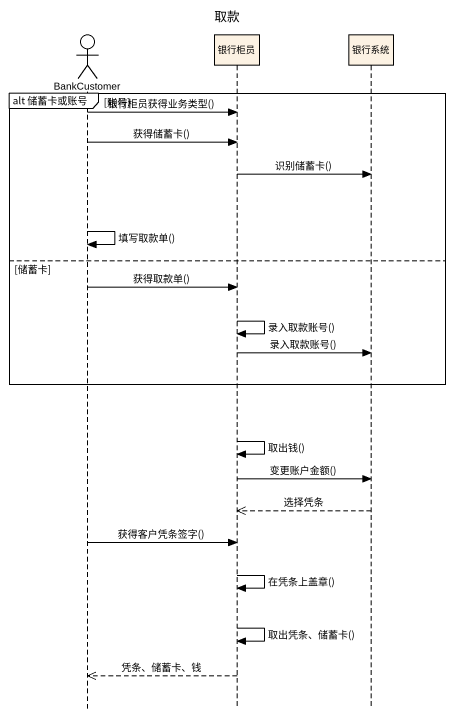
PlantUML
@startuml
title 取款
hide footbox
actor BankCustomer
participant 银行柜员
participant 银行系统

group alt 储蓄卡或账号 [账号]
  BankCustomer -> 银行柜员 : 银行柜员获得业务类型()
  BankCustomer -> 银行柜员 : 获得储蓄卡()
  银行柜员 -> 银行系统 : 识别储蓄卡()
  BankCustomer -> BankCustomer : 填写取款单()
else 储蓄卡
  BankCustomer -> 银行柜员 : 获得取款单()
  银行柜员 -> 银行柜员 : 录入取款账号()
  银行柜员 -> 银行系统 : 录入取款账号()
end
银行柜员 -> 银行柜员 : 取出钱()
银行柜员 -> 银行系统 : 变更账户金额()
银行系统 -->> 银行柜员 : 选择凭条
BankCustomer -> 银行柜员 : 获得客户凭条签字()
银行柜员 -> 银行柜员 : 在凭条上盖章()
银行柜员 -> 银行柜员 : 取出凭条、储蓄卡()
银行柜员 -->> BankCustomer : 凭条、储蓄卡、钱
@enduml
